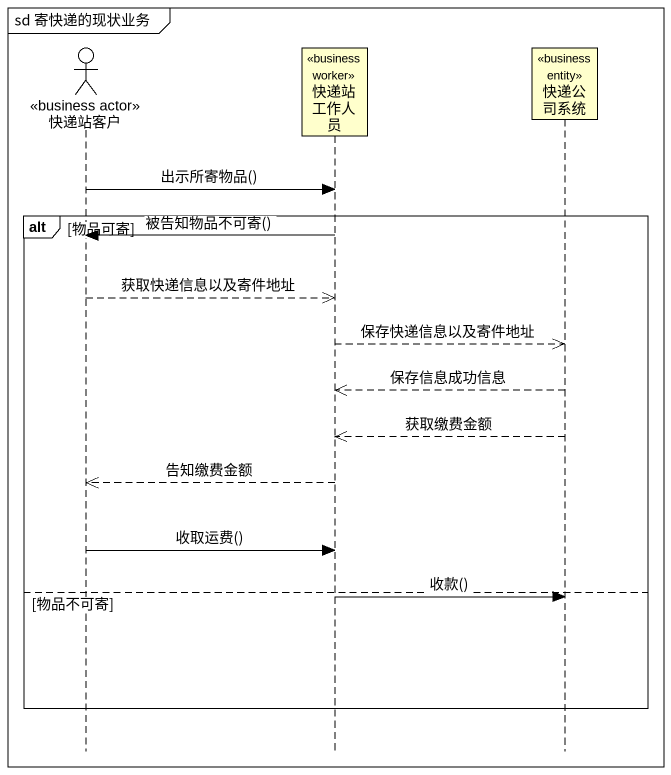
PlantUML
@startuml
mainframe sd 寄快递的现状业务
hide footbox
actor 快递站客户 <<business actor>>
participant 快递站工作人员 <<business worker>>
participant 快递公司系统 <<business entity>>

快递站客户 -> 快递站工作人员 : 出示所寄物品()
alt 物品可寄
  快递站工作人员 -> 快递站客户 : 被告知物品不可寄()
  快递站客户 -->> 快递站工作人员 : 获取快递信息以及寄件地址
  快递站工作人员 -->> 快递公司系统 : 保存快递信息以及寄件地址
  快递公司系统 -->> 快递站工作人员 : 保存信息成功信息
  快递公司系统 -->> 快递站工作人员 : 获取缴费金额
  快递站工作人员 -->> 快递站客户 : 告知缴费金额
  快递站客户 -> 快递站工作人员 : 收取运费()
else 物品不可寄
  快递站工作人员 -> 快递公司系统 : 收款()
end
@enduml
